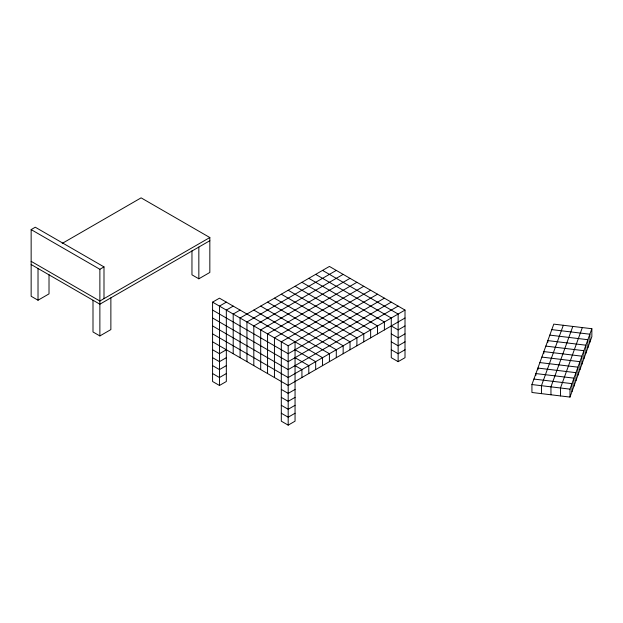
<?xml version="1.0" encoding="UTF-8"?>
<svg xmlns="http://www.w3.org/2000/svg" width="623" height="623" viewBox="0 0 623 623"><rect width="100%" height="100%" fill="white"/><g stroke="black" fill="none" stroke-linecap="round" stroke-linejoin="round"><path stroke-width="0.93" d="M531.933 384.547L553.792 324.131L591.85 328.718L591.85 336.654L569.99 397.077L531.933 392.482L531.933 384.547L569.99 389.141L591.85 328.718M563.309 325.276L541.449 385.692L541.449 393.635M572.825 326.421L550.958 386.844L550.958 394.78M582.334 327.573L560.474 387.989L560.474 395.924M49.015 274.642L49.015 293.877L38.019 300.224L31.15 296.26L31.15 229.599L35.27 227.216L103.994 266.893L103.994 298.635M62.207 243.414L141.109 197.857L209.834 237.534L209.834 272.453L198.838 278.8L191.962 274.829L191.962 250.781M31.15 229.599L99.875 269.276L103.994 266.893M209.834 237.534L99.875 301.018L31.15 261.341M209.834 240.712L99.875 304.195L31.15 264.518M92.998 300.224L92.998 331.966L99.875 335.937L110.871 329.59L110.871 297.841M233.204 306.111L226.328 310.075L226.328 381.502L219.46 385.466L212.583 381.502L212.583 302.139L219.46 298.176L322.543 357.688L322.543 365.623M226.328 302.139L219.46 306.111L219.46 385.466M240.073 310.075L233.204 314.047L233.204 353.724M336.288 270.398L246.949 321.982L246.949 361.659M343.156 274.369L253.818 325.946L253.818 365.623M226.328 349.752L219.46 353.724L212.583 349.752M350.033 278.333L260.694 329.917L260.694 369.595M226.328 357.688L219.46 361.659L212.583 357.688M356.901 282.305L267.563 333.881L267.563 373.559M226.328 365.623L219.46 369.595L212.583 365.623M363.777 286.269L274.439 337.853L274.439 377.53M226.328 373.559L219.46 377.53L212.583 373.559M370.646 290.24L281.308 341.817L281.308 421.179L288.184 425.143L295.053 421.179L295.053 341.817M212.583 302.139L288.184 345.788L377.522 294.204M384.391 298.176L288.184 353.724L212.583 310.075M391.267 302.139L288.184 361.659L212.583 318.01M398.136 306.111L288.184 369.595L212.583 325.946M315.674 274.369L391.267 318.01L391.267 357.688L398.136 361.659L405.012 357.688L405.012 310.075L288.184 377.53L212.583 333.881M405.012 318.01L288.184 385.466L212.583 341.817M295.053 389.43L288.184 393.401L281.308 389.43M405.012 325.946L398.136 329.917L391.267 325.946M295.053 397.365L288.184 401.337L281.308 397.365M405.012 333.881L398.136 337.853L391.267 333.881M295.053 405.3L288.184 409.272L281.308 405.3M405.012 341.817L398.136 345.788L391.267 341.817M295.053 413.244L288.184 417.208L281.308 413.244M405.012 349.752L398.136 353.724L391.267 349.752M551.807 329.622L589.864 334.208L589.864 342.144M549.821 335.112L587.878 339.706L587.878 347.642M545.841 346.1L583.899 350.687L583.899 358.622M541.87 357.088L579.927 361.675L579.927 369.61M539.884 362.578L577.934 367.165L577.934 375.101M533.919 379.057L571.976 383.643L571.976 391.579M405.012 310.075L329.411 266.434L240.073 318.01L240.073 357.688M322.543 270.398L398.136 314.047L398.136 361.659M308.798 278.333L384.391 321.982L384.391 329.917M301.929 282.305L377.522 325.946L377.522 333.881M295.053 286.269L370.646 329.917L370.646 337.853M288.184 290.24L363.777 333.881L363.777 341.817M281.308 294.204L356.901 337.853L356.901 345.788M274.439 298.176L350.033 341.817L350.033 349.752M267.563 302.139L343.156 345.788L343.156 353.724M260.694 306.111L336.288 349.752L336.288 357.688M253.818 310.075L329.411 353.724L329.411 361.659M295.053 349.752L315.674 361.659L315.674 369.595M295.053 357.688L308.798 365.623L308.798 373.559M295.053 365.623L301.929 369.595L301.929 377.53M585.885 353.132L585.885 345.197L547.835 340.61L547.835 342.37M581.913 364.12L581.913 356.185L543.856 351.59L543.856 353.358M575.948 380.598L575.948 372.663L537.898 368.068L537.898 369.836M573.962 386.089L573.962 378.153L535.905 373.566L535.905 375.326M569.99 389.141L569.99 397.077M288.184 345.788L288.184 425.143M198.838 247.058L198.838 278.8M99.875 269.276L99.875 335.937M38.019 268.482L38.019 300.224"/></g></svg>
